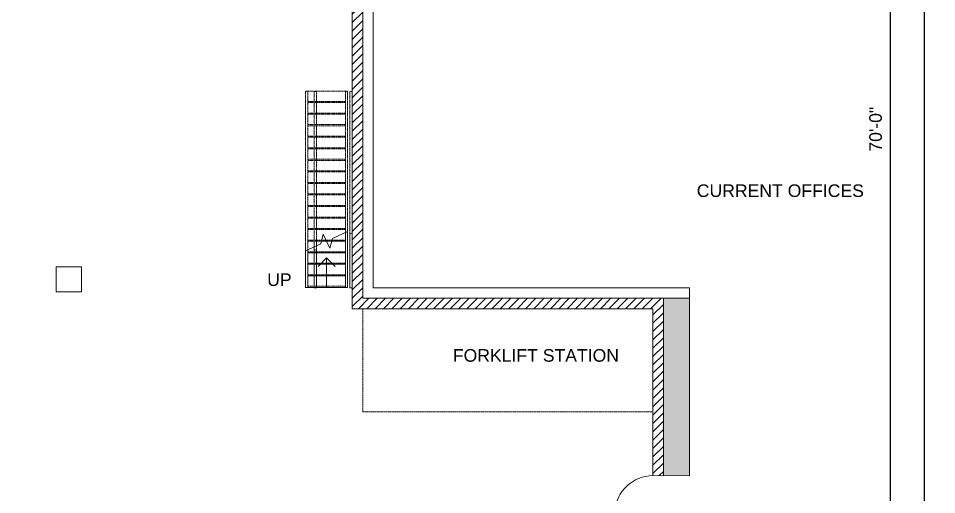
# Model space of a CAD drawing. Header units: inches. Extents: x 1913 to 24953, y -2945 to 1064.
# Drawn here: x 19225 to 20100, y -150 to 304 of the extents above; entities that cross this region are included whole.
import ezdxf

# ---------------------------------------------------------------- set-up
doc = ezdxf.new("R2010")
doc.units = ezdxf.units.IN
doc.header["$MEASUREMENT"] = 0
doc.linetypes.add('Center 1_4_', pattern=[0.53125, 0.25, -0.09375, 0.09375, -0.09375])
doc.linetypes.add('Overhead 1_16_', pattern=[0.101562, 0.0625, -0.039062])
for name, color, linetype, lineweight in [('A-ANNO-DIMS', 211, 'Continuous', 9), ('A-COLS', 52, 'Continuous', 9), ('A-DETL-CNTR', 5, 'Center 1_4_', 9), ('A-DOOR', 31, 'Continuous', 13), ('A-FLOR-HRAL', 11, 'Continuous', 9), ('A-WALL', 113, 'Continuous', 13), ('A-WALL-PATT', 111, 'Continuous', 50), ('G-ANNO-TEXT', 231, 'Continuous', 9), ('S-STRS', 31, 'Continuous', 9), ('S-STRS-ANNO', 31, 'Continuous', 9), ('S-STRS-IDEN', 31, 'Continuous', 9), ('S-STRS-MBND', 31, 'Overhead 1_16_', 9)]:
    doc.layers.add(name, color=color, linetype=linetype, lineweight=lineweight)
doc.styles.add('Arial', font='arial.ttf', dxfattribs={"height": 12})
doc.dimstyles.new('Linear_-_3_32__Arial', dxfattribs={"dimscale": 12, "dimtxt": 12.243113, "dimasz": 1.333333, "dimexe": 1, "dimexo": 0.666667, "dimgap": 0.666667, "dimtad": 1, "dimdec": 5, "dimrnd": 0.03125, "dimzin": 1, "dimdsep": 46, "dimlunit": 4, "dimtxsty": 'Arial', "dimblk1": 'OBLIQUE', "dimblk2": 'OBLIQUE', "dimsah": 1, "dimcen": 0.09, "dimdle": 1, "dimazin": 0, "dimtfac": 1, "dimtdec": 4, "dimtix": 1, "dimtmove": 0, "dimatfit": 3, "dimfxl": 1, "dimtvp": 1, "dimtfill": 1, "dimfrac": 2, "dimtolj": 1, "dimtzin": 0, "dimarcsym": 2})

# ---------------------------------------------------------------- blocks, each defined once
blk = doc.blocks.new('Single-Flush - 36_ x 80_-429951-FloorPlan')
at = {"layer": 'A-DOOR', "lineweight": 20}
for p, q in [((16, -12.5), (16, -48.51)), ((18, -12.5), (16, -12.5)), ((18, -12.5), (18, -48.51)), ((18, -48.51), (16, -48.51))]:
    blk.add_line(p, q, dxfattribs=at)
at = {"layer": 'A-DOOR', "lineweight": 9}
blk.add_arc((18, -12.5), 36.07, 180, 266.82115, dxfattribs=at)
blk = doc.blocks.new('Top Rail Type - Top Rail_Internal_-481706-FloorPlan')
at = {"layer": 'A-FLOR-HRAL', "linetype": 'Overhead 1_16_'}
for p, q in [((560.6, -9.65), (562.6, -9.65)), ((560.6, -145.19), (560.6, -9.65)), ((562.6, -144.25), (562.6, -9.65))]:
    blk.add_line(p, q, dxfattribs=at)
at = {"layer": 'A-FLOR-HRAL'}
for p, q in [((562.6, -144.25), (560.6, -145.19)), ((560.6, -196.65), (560.6, -145.19)), ((562.6, -196.65), (562.6, -144.25)), ((560.6, -196.65), (562.6, -196.65))]:
    blk.add_line(p, q, dxfattribs=at)
blk = doc.blocks.new('Top Rail Type - Top Rail_Internal_-481717-FloorPlan')
at = {"layer": 'A-FLOR-HRAL', "linetype": 'Overhead 1_16_'}
for p, q in [((526.6, -9.65), (528.6, -9.65)), ((526.6, -161.04), (526.6, -9.65)), ((528.6, -160.11), (528.6, -9.65))]:
    blk.add_line(p, q, dxfattribs=at)
at = {"layer": 'A-FLOR-HRAL'}
for p, q in [((528.6, -160.11), (526.6, -161.04)), ((526.6, -196.65), (526.6, -161.04)), ((528.6, -196.65), (528.6, -160.11)), ((526.6, -196.65), (528.6, -196.65))]:
    blk.add_line(p, q, dxfattribs=at)
blk = doc.blocks.new('_Oblique')
at = {"color": 0, "linetype": 'ByBlock', "lineweight": -2}
blk.add_line((-0.5, -0.5), (0.5, 0.5), dxfattribs=at)
blk = doc.blocks.new('*D438')
at = {"layer": 'A-ANNO-DIMS', "color": 0, "lineweight": -2, "transparency": 16777216}
for p, q in [((20087.86, 630.42), (20087.86, -1697.58)), ((19857.24, 618.42), (20099.86, 618.42)), ((19859.97, -1685.58), (20099.86, -1685.58))]:
    blk.add_line(p, q, dxfattribs=at)
at = {"layer": 'Defpoints', "color": 0, "lineweight": 0, "transparency": 16777216}
for p in [(19849.24, 618.42), (19851.97, -1685.58), (20087.86, -1685.58)]:
    blk.add_point(p, dxfattribs=at)
at = {"layer": 'A-ANNO-DIMS', "color": 0, "lineweight": -2, "transparency": 16777216, "xscale": 16, "yscale": 16, "zscale": 16}
for p, rotation in [((20087.86, 618.42), 90), ((20087.86, -1685.58), 270)]:
    blk.add_blockref('_Oblique', p, dxfattribs=dict(at, rotation=rotation))
at = {"layer": 'A-ANNO-DIMS', "color": 0, "lineweight": 0, "transparency": 16777216, "insert": (20073.74, -533.58), "char_height": 12, "width": 73.4587, "attachment_point": 5, "rotation": 90, "style": 'Arial'}
blk.add_mtext('\\A1;192\'-0"', dxfattribs=at)
blk = doc.blocks.new('*D500')
at = {"layer": 'A-ANNO-DIMS', "color": 0, "lineweight": -2, "transparency": 16777216}
for p, q in [((20055.86, -233.58), (20055.86, 630.42)), ((19859.97, 618.42), (20067.86, 618.42)), ((19859.97, -221.58), (20067.86, -221.58))]:
    blk.add_line(p, q, dxfattribs=at)
at = {"layer": 'Defpoints', "color": 0, "lineweight": 0, "transparency": 16777216}
for p in [(19851.97, 618.42), (20055.86, 618.42), (19851.97, -221.58)]:
    blk.add_point(p, dxfattribs=at)
at = {"layer": 'A-ANNO-DIMS', "color": 0, "lineweight": -2, "transparency": 16777216, "xscale": 16, "yscale": 16, "zscale": 16}
for p, rotation in [((20055.86, 618.42), 90), ((20055.86, -221.58), 270)]:
    blk.add_blockref('_Oblique', p, dxfattribs=dict(at, rotation=rotation))
at = {"layer": 'A-ANNO-DIMS', "color": 0, "lineweight": 0, "transparency": 16777216, "insert": (20041.74, 198.42), "char_height": 12, "width": 51.3081, "attachment_point": 5, "rotation": 90, "style": 'Arial'}
blk.add_mtext('\\A1;70\'-0"', dxfattribs=at)

msp = doc.modelspace()

# ---------------------------------------------------------------- hatches: boundary and pattern name
at = {"lineweight": 0, "ltscale": 0.5}
h = msp.add_hatch(dxfattribs=at)
h.set_pattern_fill('ANSI31', color=256, scale=45)
h.paths.add_polyline_path([(19431.966293, 605.918663), (19383.966293, 605.918663), (19383.966293, 604.418663), (19383.966293, 599.654731, -0.6482315195), (19388.966293, 597.418663, -0.1316524976), (19388.56437, 595.918663), (19427.368217, 595.918663, -0.1316524976), (19426.966293, 597.418663, -0.6482315195), (19431.966293, 599.654731)])
h.paths.add_polyline_path([(19287.966293, 605.918663), (19251.966293, 605.918663), (19251.966293, 595.918663), (19287.966293, 595.918663)])
h.paths.add_polyline_path([(19179.966293, 605.918663), (19014.966293, 605.918663), (19004.966293, 605.918663), (19004.966293, 503.418663), (19014.966293, 503.418663), (19014.966293, 595.918663), (19179.966293, 595.918663)])
h.paths.add_polyline_path([(19014.966293, 467.418663), (19004.966293, 467.418663), (19004.966293, 281.418663), (19014.966293, 281.418663)])
h.paths.add_polyline_path([(19014.966293, 233.418663), (19004.966293, 233.418663), (19004.966293, 162.418663), (19014.966293, 162.418663)])
h = msp.add_hatch(dxfattribs=at)
h.set_pattern_fill('ANSI31', color=256, scale=45)
h.paths.add_polyline_path([(19839.466293, 37.418663), (19829.466293, 37.418663), (19829.466293, -131.514744), (19839.466293, -131.514744)])
h.paths.add_polyline_path([(19829.466293, 37.418663), (19552.966293, 37.418663), (19552.966293, 27.418663), (19829.466293, 27.418663)])
h.paths.add_polyline_path([(19552.966293, 605.918663), (19542.966293, 605.918663), (19542.966293, 27.418663), (19552.966293, 27.418663), (19552.966293, 37.418663)])
h.paths.add_polyline_path([(19542.966293, 605.918663), (19527.966293, 605.918663), (19527.966293, 595.918663), (19542.966293, 595.918663)])
at = {"layer": 'A-WALL-PATT', "lineweight": 0}
h = msp.add_hatch(dxfattribs=at)
h.set_pattern_fill('FP_1', color=256, style=0, pattern_type=2)
h.set_pattern_definition([(50, (18984.365, 244.067), (36.72335, -3.213), [3.84, -42.24]), (355, (18984.365, 244.067), (-7.1044, 38.51274), [3.072, -33.792]), (100.451, (18987.425, 243.8), (29.62024, 35.29956), [3.263, -35.898]), (46.184, (18984.365, 254.307), (54.6425, -8.4752), [5.76, -63.36]), (96.636, (18988.92, 253.6), (47.854, 49.8752), [4.895, -53.848]), (351.184, (18984.365, 254.307), (47.8553, 49.8749), [4.608, -50.688]), (21, (18989.485, 251.747), (30.56126, -20.614), [3.84, -42.24]), (326, (18989.485, 251.747), (12.4577, 37.1283), [3.072, -33.792]), (71.451, (18992.03, 250.03), (43.02, 16.5135), [3.263, -35.898]), (37.5, (18984.365, 244.067), (0.6228, 17.04428), [1.69, -31.693, 1.69, -32.614, -33.92]), (37.5, (18984.365, 244.067), (0.6228, 17.04428), [-67.686, 1.69, -32.23]), (7.5, (18984.365, 244.067), (13.4694, 20.19387), [1.69, -17.869, 1.69, -30.925, -12.928]), (7.5, (18984.365, 244.067), (13.4694, 20.19387), [-52.173, 1.69, -11.238]), (327.5, (18972.947, 244.067), (27.33168, -1.15522), [1.69, -11.11, 1.69, -38.246, -52.992]), (327.5, (18972.947, 244.067), (27.33168, -1.15522), [-52.736, 1.69, -51.302]), (317.5, (18967.827, 244.067), (29.85903, 5.12498), [1.69, -14.95, 1.69, -24.832, -37.632]), (317.5, (18967.827, 244.067), (29.85903, 5.12498), [-43.162, 1.69, -35.942])])
h.paths.add_polyline_path([(19839.466293, -167.581337), (19864.466293, -167.581337), (19864.466293, -211.581337), (19864.466293, -231.581337), (19864.466293, -1121.581337), (19839.466293, -1121.581337), (19839.466293, -447.581337), (19839.466293, -427.581337), (19839.466293, -322.581337), (19839.466293, -312.581337), (19839.466293, -231.581337), (19839.466293, -211.581337)], flags=0)
h.paths.add_polyline_path([(19839.466293, 37.418663), (19864.466293, 37.418663), (19864.466293, -131.581337), (19839.466293, -131.581337)], flags=0)

# ---------------------------------------------------------------- linework, layer by layer
at = {"layer": 'A-COLS', "lineweight": 0}
for p, q in [((19284.966293, 67.418663), (19260.966293, 67.418663)), ((19260.966293, 67.418663), (19260.966293, 43.418663)), ((19284.966293, 43.418663), (19284.966293, 67.418663)), ((19260.966293, 43.418663), (19284.966293, 43.418663))]:
    msp.add_line(p, q, dxfattribs=at)
at = {"layer": 'A-DETL-CNTR', "lineweight": 0}
for p, q in [((19839.466293, 37.418663), (19839.466293, -70.581337)), ((19552.966293, 27.418663), (19829.466293, 27.418663)), ((19552.966293, -70.581337), (19552.966293, 27.418663)), ((19829.466293, -70.581337), (19552.966293, -70.581337))]:
    msp.add_line(p, q, dxfattribs=at)
at = {"layer": 'A-WALL', "lineweight": 0}
for p, q in [((19552.966293, 605.918663), (19552.966293, 37.418663)), ((19562.966293, 47.418663), (19562.966293, 605.918663)), ((19542.966293, 595.918663), (19542.966293, 27.418663)), ((19864.466293, 47.418663), (19562.966293, 47.418663)), ((19864.466293, -131.581337), (19864.466293, 47.418663)), ((19552.966293, 37.418663), (19839.466293, 37.418663)), ((19864.466293, 37.418663), (19839.466293, 37.418663)), ((19839.466293, -131.53377), (19839.466293, 37.418663)), ((19542.966293, 27.418663), (19829.466293, 27.418663)), ((19829.466293, 27.418663), (19829.466293, -131.514744)), ((19829.466293, -131.514744), (19864.466293, -131.581337))]:
    msp.add_line(p, q, dxfattribs=at)
at = {"layer": 'S-STRS', "lineweight": 0}
for p, q in [((19536.612635, 91.804715), (19536.612635, 100.198253)), ((19538.612635, 47.804715), (19538.612635, 101.130868)), ((19513.791044, 91.804715), (19518.612635, 91.804715)), ((19523.434227, 91.804715), (19536.612635, 91.804715)), ((19536.612635, 80.804715), (19536.612635, 91.804715)), ((19498.612635, 47.804715), (19498.612635, 82.478562)), ((19500.612635, 80.804715), (19500.612635, 83.411177)), ((19500.612635, 69.804715), (19500.612635, 80.804715)), ((19500.612635, 80.804715), (19536.612635, 80.804715)), ((19536.612635, 69.804715), (19536.612635, 80.804715)), ((19500.612635, 58.804715), (19500.612635, 69.804715)), ((19500.612635, 69.804715), (19536.612635, 69.804715)), ((19536.612635, 58.804715), (19536.612635, 69.804715)), ((19500.612635, 47.804715), (19500.612635, 58.804715)), ((19500.612635, 58.804715), (19536.612635, 58.804715)), ((19536.612635, 47.804715), (19536.612635, 58.804715)), ((19498.612635, 47.804715), (19500.612635, 47.804715)), ((19500.612635, 47.804715), (19536.612635, 47.804715)), ((19536.612635, 47.804715), (19538.612635, 47.804715))]:
    msp.add_line(p, q, dxfattribs=at)
at = {"layer": 'S-STRS', "linetype": 'Overhead 1_16_', "lineweight": 0}
for p, q in [((19514.034074, 92.804715), (19518.146327, 92.804715)), ((19523.677257, 92.804715), (19536.612635, 92.804715)), ((19500.612635, 81.804715), (19536.612635, 81.804715)), ((19500.612635, 70.804715), (19536.612635, 70.804715)), ((19500.612635, 59.804715), (19536.612635, 59.804715)), ((19500.612635, 48.804715), (19536.612635, 48.804715))]:
    msp.add_line(p, q, dxfattribs=at)
at = {"layer": 'S-STRS-ANNO', "lineweight": 0}
for p, q in [((19518.612635, 75.804715), (19510.612635, 67.804715)), ((19518.612635, 69.804715), (19518.612635, 75.804715)), ((19518.612635, 75.804715), (19526.612635, 67.804715)), ((19518.612635, 58.804715), (19518.612635, 69.804715)), ((19518.612635, 47.804715), (19518.612635, 58.804715))]:
    msp.add_line(p, q, dxfattribs=at)
at = {"layer": 'S-STRS-MBND', "lineweight": 0}
for p, q in [((19500.612635, 234.804715), (19498.612635, 234.804715)), ((19498.612635, 82.478562), (19498.612635, 234.804715)), ((19500.612635, 83.411177), (19500.612635, 234.804715)), ((19500.612635, 234.804715), (19536.612635, 234.804715)), ((19538.612635, 234.804715), (19536.612635, 234.804715)), ((19536.612635, 100.198253), (19536.612635, 234.804715)), ((19538.612635, 101.130868), (19538.612635, 234.804715)), ((19500.612635, 224.804715), (19536.612635, 224.804715)), ((19500.612635, 223.804715), (19536.612635, 223.804715)), ((19500.612635, 213.804715), (19536.612635, 213.804715)), ((19500.612635, 212.804715), (19536.612635, 212.804715)), ((19500.612635, 202.804715), (19536.612635, 202.804715)), ((19500.612635, 201.804715), (19536.612635, 201.804715)), ((19500.612635, 191.804715), (19536.612635, 191.804715)), ((19500.612635, 190.804715), (19536.612635, 190.804715)), ((19500.612635, 180.804715), (19536.612635, 180.804715)), ((19500.612635, 179.804715), (19536.612635, 179.804715)), ((19500.612635, 169.804715), (19536.612635, 169.804715)), ((19500.612635, 168.804715), (19536.612635, 168.804715)), ((19500.612635, 158.804715), (19536.612635, 158.804715)), ((19500.612635, 157.804715), (19536.612635, 157.804715)), ((19500.612635, 147.804715), (19536.612635, 147.804715)), ((19500.612635, 146.804715), (19536.612635, 146.804715)), ((19500.612635, 136.804715), (19536.612635, 136.804715)), ((19500.612635, 135.804715), (19536.612635, 135.804715)), ((19500.612635, 125.804715), (19536.612635, 125.804715)), ((19500.612635, 124.804715), (19536.612635, 124.804715)), ((19500.612635, 114.804715), (19536.612635, 114.804715)), ((19500.612635, 113.804715), (19536.612635, 113.804715)), ((19500.612635, 103.804715), (19536.612635, 103.804715)), ((19500.612635, 102.804715), (19536.612635, 102.804715)), ((19500.612635, 92.804715), (19514.034074, 92.804715)), ((19500.612635, 91.804715), (19513.791044, 91.804715)), ((19518.146327, 92.804715), (19523.677257, 92.804715)), ((19518.612635, 91.804715), (19523.434227, 91.804715))]:
    msp.add_line(p, q, dxfattribs=at)
at = {"layer": 'S-STRS-MBND', "linetype": 'Continuous', "lineweight": 0}
for p, q in [((19515.442998, 98.602024), (19513.174788, 89.269006)), ((19521.782272, 85.007407), (19515.442998, 98.602024)), ((19538.612635, 101.130868), (19524.050482, 94.340425)), ((19513.174788, 89.269006), (19498.612635, 82.478562)), ((19524.050482, 94.340425), (19521.782272, 85.007407))]:
    msp.add_line(p, q, dxfattribs=at)

# ---------------------------------------------------------------- block references
at = {"layer": 'A-DOOR', "lineweight": 0, "rotation": 269.9999999999995}
msp.add_blockref('Single-Flush - 36_ x 80_-429951-FloorPlan', (19841.966293, -149.581337), dxfattribs=at)
at = {"layer": 'A-FLOR-HRAL', "lineweight": 0}
for name in ['Top Rail Type - Top Rail_Internal_-481717-FloorPlan', 'Top Rail Type - Top Rail_Internal_-481706-FloorPlan']:
    msp.add_blockref(name, (18980.187946, 244.066776), dxfattribs=at)

# ---------------------------------------------------------------- texts
at = {"layer": 'G-ANNO-TEXT', "color": 7, "lineweight": 0, "char_height": 12, "attachment_point": 1, "style": 'Arial'}
for s, insert, width in [('CURRENT OFFICES', (19871.323084, 145.894343), 195.536), ('FORKLIFT STATION', (19638.877226, -10.999851), 193.516)]:
    msp.add_mtext(s, dxfattribs=dict(at, insert=insert, width=width))
at = {"layer": 'S-STRS-IDEN', "lineweight": 0, "insert": (19461.9375, 61.125), "char_height": 12, "width": 27.80128383, "attachment_point": 1, "line_spacing_factor": 0.941778, "style": 'Arial', "bg_fill": 3, "box_fill_scale": 1.25, "bg_fill_color": 256, "bg_fill_true_color": 13158600, "bg_fill_transparency": 0}
msp.add_mtext('UP', dxfattribs=at)

# ---------------------------------------------------------------- dimensions: what is measured, and where the dimension line sits
at = {"layer": 'A-ANNO-DIMS', "color": 1, "lineweight": 0}
for base, p1, p2, picture, middle in [((20087.863511, -1685.581337), (19849.239517, 618.418663), (19851.966293, -1685.581337), '*D438', (20073.736635, -533.581337)), ((20055.863511, 618.418663), (19851.966293, -221.581337), (19851.966293, 618.418663), '*D500', (20041.736635, 198.418663))]:
    dim = msp.add_linear_dim(base=base, p1=p1, p2=p2, angle=90, dimstyle='Linear_-_3_32__Arial', override={"dimpost": '<>', "dimfxl": 60, "dimtfill": 0}, dxfattribs=at)
    dim.commit()
    dim.dimension.update_dxf_attribs({"geometry": picture, "text_midpoint": middle})

doc.saveas('drawing.dxf')
